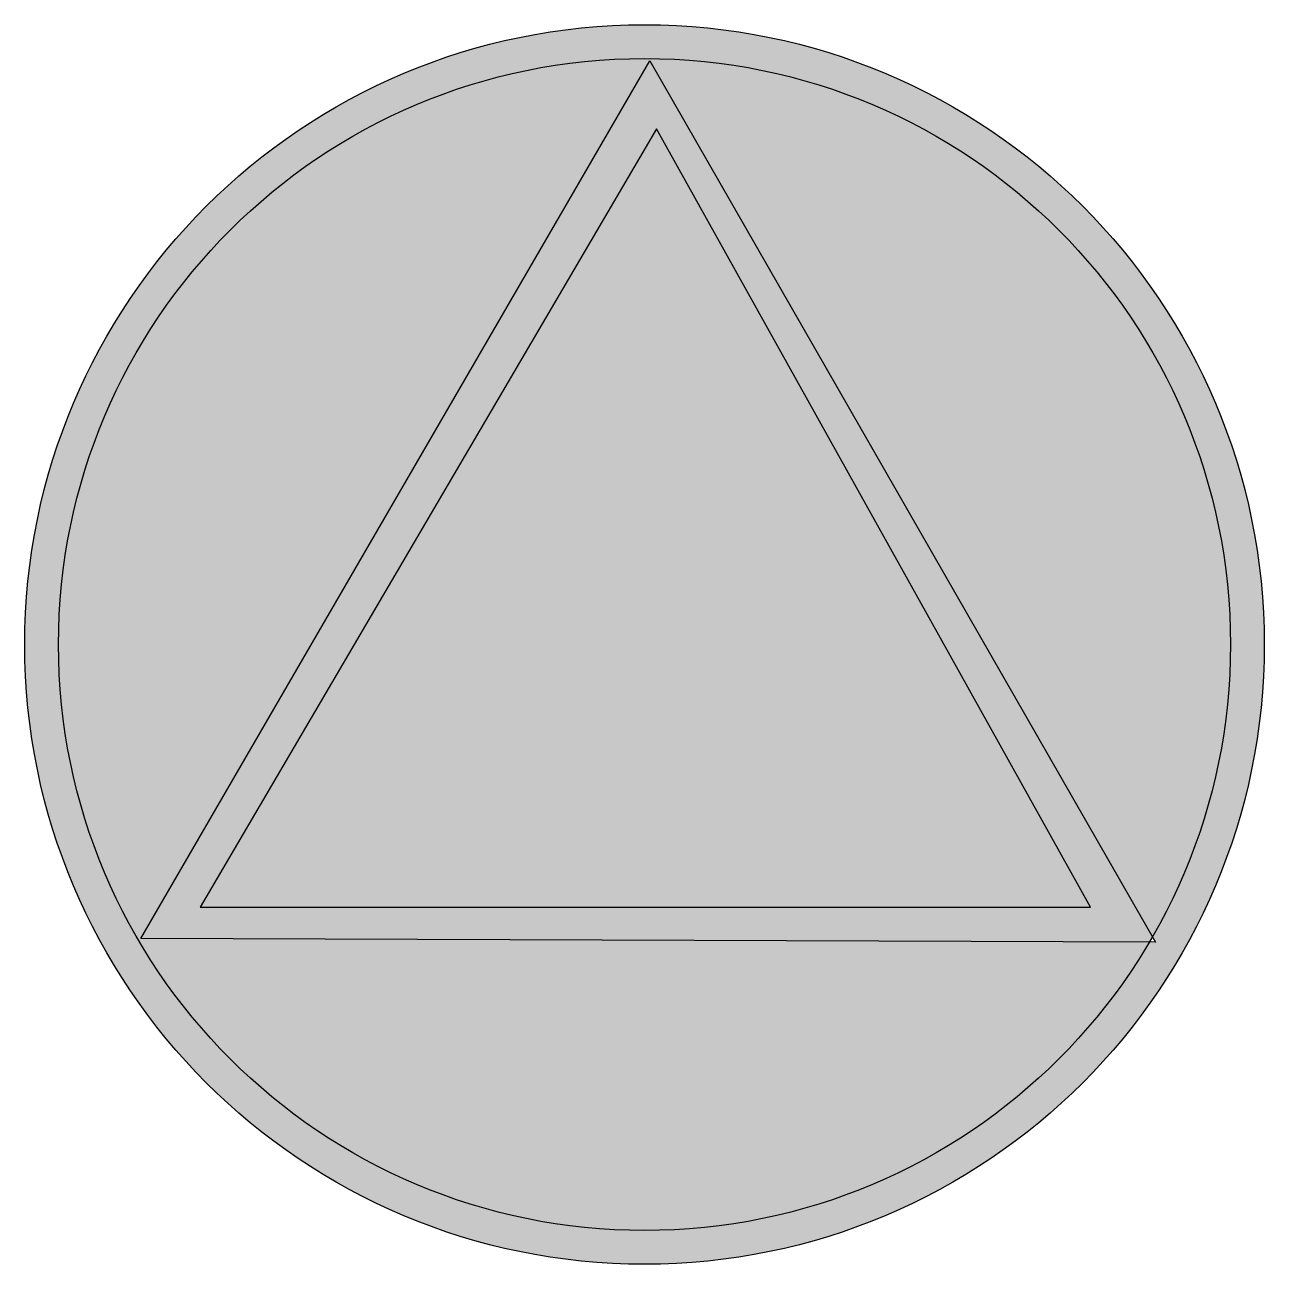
# Model space of a CAD drawing. Extents: x -1 to 1, y -1 to 1.
import ezdxf

# ---------------------------------------------------------------- set-up
doc = ezdxf.new("R2010")
doc.units = 0
doc.header["$MEASUREMENT"] = 0
doc.layers.get('0').update_dxf_attribs({"color": 5, "linetype": 'CONTINUOUS'})

msp = doc.modelspace()

# ---------------------------------------------------------------- hatches: boundary and pattern name
h = msp.add_hatch(color=256)
h.paths.add_polyline_path([(-0.9994, 0, 1), (0.9994, 0, 1)])
h.paths.add_polyline_path([(0.945, 0, -0.131342), (0.819, -0.4715), (0.8238, -0.48), (0.814, -0.48, -0.763705), (-0.945, 0, -1)])
for points in [[(-0.945, 0, 0.763705), (0.814, -0.48), (-0.8122, -0.4741), (0.0087, 0.9411), (0.819, -0.4715, 0.131342), (0.945, 0, 1)], [(0.719, -0.4238), (0.0191, 0.8316), (-0.7165, -0.4238)]]:
    msp.add_hatch(color=255).paths.add_polyline_path(points)
h = msp.add_hatch(color=256)
h.paths.add_polyline_path([(0.0087, 0.9411), (-0.8122, -0.4741), (0.814, -0.48, 0.002589), (0.819, -0.4715)])
h.paths.add_polyline_path([(0.0191, 0.8316), (0.719, -0.4238), (-0.7165, -0.4238)], flags=16)

# ---------------------------------------------------------------- linework, layer by layer
for p, q in [((-0.8122, -0.4741), (0.0087, 0.9411)), ((0.0087, 0.9411), (0.8238, -0.48)), ((0.0191, 0.8316), (-0.7165, -0.4238)), ((0.719, -0.4238), (0.0191, 0.8316)), ((-0.7165, -0.4238), (0.719, -0.4238)), ((0.8238, -0.48), (-0.8122, -0.4741))]:
    msp.add_line(p, q)
for radius in [0.9994, 0.945]:
    msp.add_circle((0, 0), radius)

doc.saveas('drawing.dxf')
